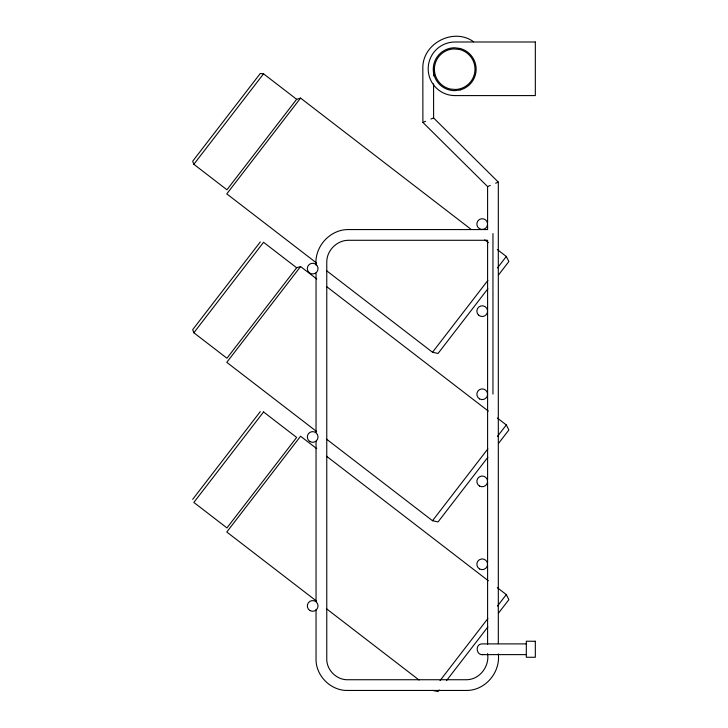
<?xml version="1.0" encoding="UTF-8"?>
<svg xmlns="http://www.w3.org/2000/svg" width="728" height="728" viewBox="0 0 728 728"><rect width="100%" height="100%" fill="white"/><g stroke="black" fill="none" stroke-linecap="round" stroke-linejoin="round"><path stroke-width="1.09" d="M296.642 99.299L226.945 189.771L193.848 164.291L263.554 73.819L296.642 99.299L300.573 98.089L471.271 229.493M300.573 98.089L226.781 193.876L316.616 263.045M260.287 241.933L192.674 329.693L193.848 332.76L226.945 358.231L296.642 267.758L300.573 266.557L316.744 279.006M193.848 332.76L263.554 242.287L296.642 267.758M300.573 266.557L226.781 362.344L316.616 431.504M192.674 499.363L260.287 411.602M326.499 270.652L432.514 352.261L487.86 280.416M497.452 267.959L506.306 256.465L497.324 249.549M487.887 288.761L438.047 353.462L432.514 352.261M498.507 274.975L508.881 261.507L506.306 256.465M326.499 439.111L432.514 520.72L487.86 448.885M497.452 436.427L506.306 424.934L497.324 418.018M487.887 457.23L438.047 521.93L432.514 520.72M498.507 443.443L508.881 429.975L506.306 424.934M440.058 680.589L487.86 618.554M497.452 606.096L506.306 594.603L497.324 587.687M439.248 690.035L438.047 691.6L432.514 690.39M446.546 680.571L487.887 626.899M498.507 613.113L508.881 599.645L506.306 594.603M473.573 41.751C453.426 27.118 422.104 43.553 422.832 68.478L422.895 122.413L425.571 121.294M430.931 119.064L433.606 117.945L498.316 182.1L498.316 643.716M422.895 122.413L487.596 186.568L490.272 185.449M495.632 183.219L498.316 182.1M526.317 643.898L482.318 643.898C474.492 643.716 476.194 656.638 483.71 654.436M482.318 654.618L526.317 654.618M263.554 73.819L260.287 73.473L192.674 161.234L193.848 164.291M484.739 239.867L488.333 242.633M326.626 286.614L488.333 411.102M316.744 448.675L300.573 436.227L226.781 532.013L316.616 601.173M326.626 456.283L488.333 580.771M326.499 608.781L419.037 680.016M433.551 69.115L433.56 75.921M433.57 83.875L433.606 117.945M498.316 653.953C500.573 672.435 485.176 690.672 466.348 690.453L348.084 690.453C330.885 691.09 315.406 675.63 316.043 658.421L316.043 609.554M492.956 233.542L492.956 394.085M487.596 186.568L487.596 222.777M487.596 225.043L487.596 229.566L347.975 229.566C329.648 229.611 314.305 247.019 316.043 265.165M487.596 479.843L487.596 240.286L348.439 240.286C336.855 240.286 326.654 250.587 326.763 262.171L326.763 658.176C326.162 669.833 336.682 680.343 348.33 679.734L465.947 679.734C479.434 680.034 489.689 666.52 487.596 653.553M487.596 482.118L487.596 562.726M487.596 565.001L487.596 644.471M316.043 273.118L316.043 432.241M316.043 441.332L316.043 601.592M263.554 411.957L193.848 502.429L226.945 527.909L296.642 437.428L263.554 411.957M460.242 89.917L454.691 90.645A21.44 21.44 0 0 1 433.26 69.206A21.44 21.44 0 0 1 454.7 47.766L460.242 48.503A21.44 21.44 0 0 1 460.242 89.917M535.326 41.996L455 41.996A26.8 26.8 0 0 0 428.191 68.796A26.8 26.8 0 0 0 455 95.596L535.326 95.586L535.326 41.996M535.326 641.268L526.317 641.231L526.317 657.275L535.326 657.275L535.326 641.231M458.886 49.349L453.599 48.94A20.302 20.302 0 0 0 450.505 89.071L455.774 89.48A20.302 20.302 0 0 0 458.886 49.34M308.881 272.39A5.36 5.36 0 0 0 317.845 269.988A5.36 5.36 0 0 0 311.284 263.418A5.36 5.36 0 0 0 308.881 272.39M309.991 441.605A5.36 5.36 0 0 0 318.027 436.964A5.36 5.36 0 0 0 309.991 432.323A5.36 5.36 0 0 0 309.991 441.605M309.991 610.565A5.36 5.36 0 0 0 318.027 605.923A5.36 5.36 0 0 0 309.991 601.283A5.36 5.36 0 0 0 309.991 610.565M479.534 228.71A5.36 5.36 0 0 0 487.578 224.069A5.36 5.36 0 0 0 479.534 219.428A5.36 5.36 0 0 0 479.534 228.71M478.423 314.942A5.36 5.36 0 0 0 487.396 312.53A5.36 5.36 0 0 0 480.826 305.969A5.36 5.36 0 0 0 478.423 314.942M479.534 398.899A5.36 5.36 0 0 0 487.578 394.257A5.36 5.36 0 0 0 479.534 389.616A5.36 5.36 0 0 0 479.534 398.899M479.534 568.932A5.36 5.36 0 0 0 487.578 564.291A5.36 5.36 0 0 0 479.534 559.65A5.36 5.36 0 0 0 479.534 568.932M479.534 486.04A5.36 5.36 0 0 0 487.578 481.399A5.36 5.36 0 0 0 479.534 476.758A5.36 5.36 0 0 0 479.534 486.04"/></g></svg>
